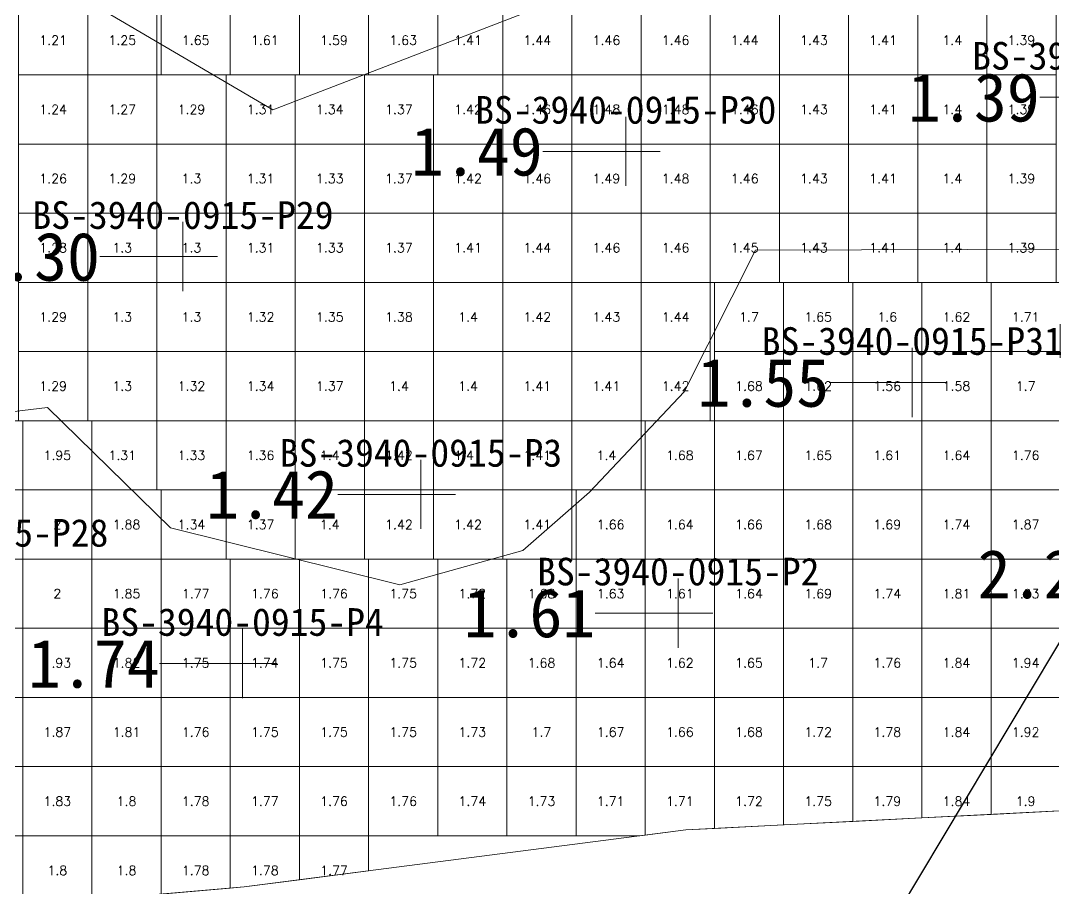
# Model space of a CAD drawing. Header units: inches. Extents: x 469985 to 470094, y 4349619 to 4349666.
# Drawn here: x 470051.65 to 470066.58, y 4349638.76 to 4349651.3 of the extents above; entities that cross this region are included whole.
import ezdxf
from ezdxf import colors
from ezdxf.entities.mleader import LeaderData, LeaderLine
from ezdxf.enums import TextEntityAlignment as Align
from ezdxf.math import Vec2, Vec3

# ---------------------------------------------------------------- set-up
doc = ezdxf.new("R2010")
doc.units = ezdxf.units.IN
doc.header["$MEASUREMENT"] = 0
for name, color, linetype, lineweight in [('点', 7, 'Continuous', 0), ('爆区方格网', 7, 'Continuous', 0), ('线条', 7, 'Continuous', 0), ('钻孔', 7, 'Continuous', 0)]:
    doc.layers.add(name, color=color, linetype=linetype, lineweight=lineweight)
doc.styles.add('3dmine_textStyle_1', font='txt.shx', dxfattribs={"height": 1, "bigfont": 'gbcbig.shx'})
doc.styles.add('3dmine_textStyle_2', font='simsunb.ttf', dxfattribs={"height": 1})
doc.styles.get("Standard").update_dxf_attribs({"font": 'arial.ttf'})

msp = doc.modelspace()

# ---------------------------------------------------------------- hatches: boundary and pattern name
at = {"layer": '钻孔', "linetype": 'Continuous', "lineweight": 0, "true_color": 0x0000ff, "extrusion": (0, 1, 0)}
for points in [[(-470061.398, 3929.9), (-470060.398, 3929.9), (-470060.398, 3940.9), (-470061.398, 3940.9)], [(-470054.996, 3929.783), (-470053.996, 3929.783), (-470053.996, 3940.783), (-470054.996, 3940.783)], [(-470058.437, 3929.918), (-470057.437, 3929.918), (-470057.437, 3940.918), (-470058.437, 3940.918)]]:
    msp.add_hatch(color=5, dxfattribs=at).paths.add_polyline_path(points, flags=0)
at = {"layer": '钻孔', "linetype": 'Continuous', "lineweight": 0, "true_color": 0xff0000, "extrusion": (0, 1, 0)}
for points in [[(-470065.54, 3930.067), (-470064.54, 3930.067), (-470064.54, 3941.067), (-470065.54, 3941.067)], [(-470051.741, 3929.696), (-470050.741, 3929.696), (-470050.741, 3940.696), (-470051.741, 3940.696)], [(-470062.158, 3930.193), (-470061.158, 3930.193), (-470061.158, 3941.193), (-470062.158, 3941.193)], [(-470055.859, 3929.853), (-470054.859, 3929.853), (-470054.859, 3940.853), (-470055.859, 3940.853)]]:
    msp.add_hatch(color=1, dxfattribs=at).paths.add_polyline_path(points, flags=0)

# ---------------------------------------------------------------- linework, layer by layer
at = {"color": 7, "linetype": 'Continuous', "lineweight": 0}
for points, elevation in [([(470047.117, 4349638.106), (470054.879, 4349638.777), (470061.268, 4349639.601), (470068.933, 4349639.99), (470072.867, 4349640.331), (470073.547, 4349643.49), (470075.928, 4349647.622), (470077.249, 4349652.237), (470076.521, 4349660.129), (470076.183, 4349663.27), (470072.137, 4349662.937), (470066.788, 4349662.272), (470067.495, 4349658.791), (470066.204, 4349656.669), (470063.283, 4349656.008), (470060.964, 4349655.726), (470057.087, 4349654.869), (470055.414, 4349656.646), (470054.192, 4349658.942), (470053.816, 4349660.878), (470048.386, 4349659.836)], 3935.364), ([(470049.125, 4349655.871), (470052.312, 4349651.762), (470055.296, 4349650.011), (470059.268, 4349651.538), (470067.525, 4349652.661), (470068.988, 4349652.36), (470070.251, 4349650.304), (470069.526, 4349649.115), (470066.875, 4349647.997), (470062.274, 4349647.979), (470061.243, 4349645.934), (470059.872, 4349644.483), (470058.91, 4349643.639), (470057.131, 4349643.145), (470053.818, 4349643.965), (470052.039, 4349645.708), (470048.627, 4349645.298)], 3935.363), ([(470050.741, 4349653.716), (470052.312, 4349651.762), (470055.296, 4349650.011), (470059.268, 4349651.538), (470062.645, 4349651.953), (470067.525, 4349652.661), (470068.988, 4349652.36), (470070.251, 4349650.304), (470069.526, 4349649.115), (470066.875, 4349647.997), (470062.274, 4349647.979), (470061.243, 4349645.934), (470059.872, 4349644.483), (470058.91, 4349643.639), (470057.131, 4349643.145), (470053.818, 4349643.965), (470052.039, 4349645.708), (470048.627, 4349645.298)], 3935.364)]:
    msp.add_lwpolyline(points, dxfattribs=dict(at, elevation=elevation))
at = {"layer": '点', "color": 138, "linetype": 'Continuous', "lineweight": 0, "true_color": 0x004c4c}
for points, elevation in [([(470060.398, 4349648.909), (470060.398, 4349649.909)], 3940.9), ([(470060.898, 4349649.409), (470059.898, 4349649.409)], 3940.9), ([(470053.996, 4349647.388), (470053.996, 4349648.388)], 3940.783), ([(470054.496, 4349647.888), (470053.496, 4349647.888)], 3940.783), ([(470064.54, 4349645.567), (470064.54, 4349646.567)], 3941.067), ([(470065.04, 4349646.067), (470064.04, 4349646.067)], 3941.067), ([(470057.437, 4349643.951), (470057.437, 4349644.951)], 3940.918), ([(470057.937, 4349644.451), (470056.937, 4349644.451)], 3940.918), ([(470061.158, 4349642.235), (470061.158, 4349643.235)], 3941.193), ([(470061.658, 4349642.735), (470060.658, 4349642.735)], 3941.193), ([(470054.859, 4349641.506), (470054.859, 4349642.506)], 3940.853), ([(470055.359, 4349642.006), (470054.359, 4349642.006)], 3940.853)]:
    msp.add_lwpolyline(points, dxfattribs=dict(at, elevation=elevation))
at = {"layer": '爆区方格网', "color": 5, "linetype": 'Continuous', "lineweight": 0, "true_color": 0x0000ff, "elevation": 3940.213}
for points in [[(470052.619, 4349650.515), (470051.619, 4349650.515), (470051.619, 4349651.515), (470052.619, 4349651.515), (470052.619, 4349650.515)], [(470053.619, 4349650.515), (470052.619, 4349650.515), (470052.619, 4349651.515), (470053.619, 4349651.515), (470053.619, 4349650.515)], [(470058.619, 4349650.515), (470057.68, 4349650.515), (470057.68, 4349651.515), (470058.619, 4349651.515), (470058.619, 4349650.515)], [(470059.619, 4349650.515), (470058.619, 4349650.515), (470058.619, 4349651.515), (470059.619, 4349651.515), (470059.619, 4349650.515)], [(470060.619, 4349650.515), (470059.619, 4349650.515), (470059.619, 4349651.515), (470060.619, 4349651.515), (470060.619, 4349650.515)], [(470061.619, 4349650.515), (470060.619, 4349650.515), (470060.619, 4349651.515), (470061.619, 4349651.515), (470061.619, 4349650.515)], [(470062.619, 4349650.515), (470061.619, 4349650.515), (470061.619, 4349651.515), (470062.619, 4349651.515), (470062.619, 4349650.515)], [(470063.619, 4349650.515), (470062.619, 4349650.515), (470062.619, 4349651.515), (470063.619, 4349651.515), (470063.619, 4349650.515)], [(470064.619, 4349650.515), (470063.619, 4349650.515), (470063.619, 4349651.515), (470064.619, 4349651.515), (470064.619, 4349650.515)], [(470065.619, 4349650.515), (470064.619, 4349650.515), (470064.619, 4349651.515), (470065.619, 4349651.515), (470065.619, 4349650.515)], [(470066.619, 4349650.515), (470065.619, 4349650.515), (470065.619, 4349651.515), (470066.619, 4349651.515), (470066.619, 4349650.515)], [(470052.619, 4349649.515), (470051.619, 4349649.515), (470051.619, 4349650.515), (470052.619, 4349650.515), (470052.619, 4349649.515)], [(470053.619, 4349649.515), (470052.619, 4349649.515), (470052.619, 4349650.515), (470053.619, 4349650.515), (470053.619, 4349649.515)], [(470054.619, 4349649.515), (470053.619, 4349649.515), (470053.619, 4349650.515), (470054.619, 4349650.515), (470054.619, 4349649.515)], [(470055.619, 4349649.515), (470054.619, 4349649.515), (470054.619, 4349650.515), (470055.619, 4349650.515), (470055.619, 4349649.515)], [(470056.619, 4349649.515), (470055.619, 4349649.515), (470055.619, 4349650.515), (470056.619, 4349650.515), (470056.619, 4349649.515)], [(470057.619, 4349649.515), (470056.619, 4349649.515), (470056.619, 4349650.515), (470057.619, 4349650.515), (470057.619, 4349649.515)], [(470058.619, 4349649.515), (470057.619, 4349649.515), (470057.619, 4349650.515), (470058.619, 4349650.515), (470058.619, 4349649.515)], [(470059.619, 4349649.515), (470058.619, 4349649.515), (470058.619, 4349650.515), (470059.619, 4349650.515), (470059.619, 4349649.515)], [(470060.619, 4349649.515), (470059.619, 4349649.515), (470059.619, 4349650.515), (470060.619, 4349650.515), (470060.619, 4349649.515)], [(470061.619, 4349649.515), (470060.619, 4349649.515), (470060.619, 4349650.515), (470061.619, 4349650.515), (470061.619, 4349649.515)], [(470062.619, 4349649.515), (470061.619, 4349649.515), (470061.619, 4349650.515), (470062.619, 4349650.515), (470062.619, 4349649.515)], [(470063.619, 4349649.515), (470062.619, 4349649.515), (470062.619, 4349650.515), (470063.619, 4349650.515), (470063.619, 4349649.515)], [(470064.619, 4349649.515), (470063.619, 4349649.515), (470063.619, 4349650.515), (470064.619, 4349650.515), (470064.619, 4349649.515)], [(470065.619, 4349649.515), (470064.619, 4349649.515), (470064.619, 4349650.515), (470065.619, 4349650.515), (470065.619, 4349649.515)], [(470066.619, 4349649.515), (470065.619, 4349649.515), (470065.619, 4349650.515), (470066.619, 4349650.515), (470066.619, 4349649.515)], [(470052.619, 4349648.515), (470051.619, 4349648.515), (470051.619, 4349649.515), (470052.619, 4349649.515), (470052.619, 4349648.515)], [(470053.619, 4349648.515), (470052.619, 4349648.515), (470052.619, 4349649.515), (470053.619, 4349649.515), (470053.619, 4349648.515)], [(470054.619, 4349648.515), (470053.619, 4349648.515), (470053.619, 4349649.515), (470054.619, 4349649.515), (470054.619, 4349648.515)], [(470055.619, 4349648.515), (470054.619, 4349648.515), (470054.619, 4349649.515), (470055.619, 4349649.515), (470055.619, 4349648.515)], [(470056.619, 4349648.515), (470055.619, 4349648.515), (470055.619, 4349649.515), (470056.619, 4349649.515), (470056.619, 4349648.515)], [(470057.619, 4349648.515), (470056.619, 4349648.515), (470056.619, 4349649.515), (470057.619, 4349649.515), (470057.619, 4349648.515)], [(470058.619, 4349648.515), (470057.619, 4349648.515), (470057.619, 4349649.515), (470058.619, 4349649.515), (470058.619, 4349648.515)], [(470059.619, 4349648.515), (470058.619, 4349648.515), (470058.619, 4349649.515), (470059.619, 4349649.515), (470059.619, 4349648.515)], [(470060.619, 4349648.515), (470059.619, 4349648.515), (470059.619, 4349649.515), (470060.619, 4349649.515), (470060.619, 4349648.515)], [(470061.619, 4349648.515), (470060.619, 4349648.515), (470060.619, 4349649.515), (470061.619, 4349649.515), (470061.619, 4349648.515)], [(470062.619, 4349648.515), (470061.619, 4349648.515), (470061.619, 4349649.515), (470062.619, 4349649.515), (470062.619, 4349648.515)], [(470063.619, 4349648.515), (470062.619, 4349648.515), (470062.619, 4349649.515), (470063.619, 4349649.515), (470063.619, 4349648.515)], [(470064.619, 4349648.515), (470063.619, 4349648.515), (470063.619, 4349649.515), (470064.619, 4349649.515), (470064.619, 4349648.515)], [(470065.619, 4349648.515), (470064.619, 4349648.515), (470064.619, 4349649.515), (470065.619, 4349649.515), (470065.619, 4349648.515)], [(470066.619, 4349648.515), (470065.619, 4349648.515), (470065.619, 4349649.515), (470066.619, 4349649.515), (470066.619, 4349648.515)], [(470052.619, 4349647.515), (470051.619, 4349647.515), (470051.619, 4349648.515), (470052.619, 4349648.515), (470052.619, 4349647.515)], [(470053.619, 4349647.515), (470052.619, 4349647.515), (470052.619, 4349648.515), (470053.619, 4349648.515), (470053.619, 4349647.515)], [(470054.619, 4349647.515), (470053.619, 4349647.515), (470053.619, 4349648.515), (470054.619, 4349648.515), (470054.619, 4349647.515)], [(470055.619, 4349647.515), (470054.619, 4349647.515), (470054.619, 4349648.515), (470055.619, 4349648.515), (470055.619, 4349647.515)], [(470056.619, 4349647.515), (470055.619, 4349647.515), (470055.619, 4349648.515), (470056.619, 4349648.515), (470056.619, 4349647.515)], [(470057.619, 4349647.515), (470056.619, 4349647.515), (470056.619, 4349648.515), (470057.619, 4349648.515), (470057.619, 4349647.515)], [(470058.619, 4349647.515), (470057.619, 4349647.515), (470057.619, 4349648.515), (470058.619, 4349648.515), (470058.619, 4349647.515)], [(470059.619, 4349647.515), (470058.619, 4349647.515), (470058.619, 4349648.515), (470059.619, 4349648.515), (470059.619, 4349647.515)], [(470060.619, 4349647.515), (470059.619, 4349647.515), (470059.619, 4349648.515), (470060.619, 4349648.515), (470060.619, 4349647.515)], [(470061.619, 4349647.515), (470060.619, 4349647.515), (470060.619, 4349648.515), (470061.619, 4349648.515), (470061.619, 4349647.515)], [(470062.619, 4349647.515), (470061.619, 4349647.515), (470061.619, 4349648.515), (470062.619, 4349648.515), (470062.619, 4349647.515)], [(470063.619, 4349647.515), (470062.619, 4349647.515), (470062.619, 4349648.515), (470063.619, 4349648.515), (470063.619, 4349647.515)], [(470064.619, 4349647.515), (470063.619, 4349647.515), (470063.619, 4349648.515), (470064.619, 4349648.515), (470064.619, 4349647.515)], [(470065.619, 4349647.515), (470064.619, 4349647.515), (470064.619, 4349648.515), (470065.619, 4349648.515), (470065.619, 4349647.515)], [(470066.619, 4349647.515), (470065.619, 4349647.515), (470065.619, 4349648.515), (470066.619, 4349648.515), (470066.619, 4349647.515)], [(470052.619, 4349646.515), (470051.619, 4349646.515), (470051.619, 4349647.515), (470052.619, 4349647.515), (470052.619, 4349646.515)], [(470053.619, 4349646.515), (470052.619, 4349646.515), (470052.619, 4349647.515), (470053.619, 4349647.515), (470053.619, 4349646.515)], [(470054.619, 4349646.515), (470053.619, 4349646.515), (470053.619, 4349647.515), (470054.619, 4349647.515), (470054.619, 4349646.515)], [(470055.619, 4349646.515), (470054.619, 4349646.515), (470054.619, 4349647.515), (470055.619, 4349647.515), (470055.619, 4349646.515)], [(470056.619, 4349646.515), (470055.619, 4349646.515), (470055.619, 4349647.515), (470056.619, 4349647.515), (470056.619, 4349646.515)], [(470057.619, 4349646.515), (470056.619, 4349646.515), (470056.619, 4349647.515), (470057.619, 4349647.515), (470057.619, 4349646.515)], [(470058.619, 4349646.515), (470057.619, 4349646.515), (470057.619, 4349647.515), (470058.619, 4349647.515), (470058.619, 4349646.515)], [(470059.619, 4349646.515), (470058.619, 4349646.515), (470058.619, 4349647.515), (470059.619, 4349647.515), (470059.619, 4349646.515)], [(470060.619, 4349646.515), (470059.619, 4349646.515), (470059.619, 4349647.515), (470060.619, 4349647.515), (470060.619, 4349646.515)], [(470061.619, 4349646.515), (470060.619, 4349646.515), (470060.619, 4349647.515), (470061.619, 4349647.515), (470061.619, 4349646.515)], [(470052.619, 4349645.515), (470051.619, 4349645.515), (470051.619, 4349646.515), (470052.619, 4349646.515), (470052.619, 4349645.515)], [(470053.619, 4349645.515), (470052.619, 4349645.515), (470052.619, 4349646.515), (470053.619, 4349646.515), (470053.619, 4349645.515)], [(470054.619, 4349645.515), (470053.619, 4349645.515), (470053.619, 4349646.515), (470054.619, 4349646.515), (470054.619, 4349645.515)], [(470055.619, 4349645.515), (470054.619, 4349645.515), (470054.619, 4349646.515), (470055.619, 4349646.515), (470055.619, 4349645.515)], [(470056.619, 4349645.515), (470055.619, 4349645.515), (470055.619, 4349646.515), (470056.619, 4349646.515), (470056.619, 4349645.515)], [(470057.619, 4349645.515), (470056.619, 4349645.515), (470056.619, 4349646.515), (470057.619, 4349646.515), (470057.619, 4349645.515)], [(470058.619, 4349645.515), (470057.619, 4349645.515), (470057.619, 4349646.515), (470058.619, 4349646.515), (470058.619, 4349645.515)], [(470059.619, 4349645.515), (470058.619, 4349645.515), (470058.619, 4349646.515), (470059.619, 4349646.515), (470059.619, 4349645.515)], [(470060.619, 4349645.515), (470059.619, 4349645.515), (470059.619, 4349646.515), (470060.619, 4349646.515), (470060.619, 4349645.515)], [(470061.619, 4349645.515), (470060.619, 4349645.515), (470060.619, 4349646.515), (470061.619, 4349646.515), (470061.619, 4349645.515)], [(470053.619, 4349644.515), (470052.68, 4349644.515), (470052.68, 4349645.515), (470053.619, 4349645.515), (470053.619, 4349644.515)], [(470054.619, 4349644.515), (470053.619, 4349644.515), (470053.619, 4349645.515), (470054.619, 4349645.515), (470054.619, 4349644.515)], [(470055.619, 4349644.515), (470054.619, 4349644.515), (470054.619, 4349645.515), (470055.619, 4349645.515), (470055.619, 4349644.515)], [(470056.619, 4349644.515), (470055.619, 4349644.515), (470055.619, 4349645.515), (470056.619, 4349645.515), (470056.619, 4349644.515)], [(470057.619, 4349644.515), (470056.619, 4349644.515), (470056.619, 4349645.515), (470057.619, 4349645.515), (470057.619, 4349644.515)], [(470058.619, 4349644.515), (470057.619, 4349644.515), (470057.619, 4349645.515), (470058.619, 4349645.515), (470058.619, 4349644.515)], [(470059.619, 4349644.515), (470058.619, 4349644.515), (470058.619, 4349645.515), (470059.619, 4349645.515), (470059.619, 4349644.515)], [(470060.619, 4349644.515), (470059.619, 4349644.515), (470059.619, 4349645.515), (470060.619, 4349645.515), (470060.619, 4349644.515)], [(470054.619, 4349643.515), (470053.68, 4349643.515), (470053.68, 4349644.515), (470054.619, 4349644.515), (470054.619, 4349643.515)], [(470055.619, 4349643.515), (470054.619, 4349643.515), (470054.619, 4349644.515), (470055.619, 4349644.515), (470055.619, 4349643.515)], [(470056.619, 4349643.515), (470055.619, 4349643.515), (470055.619, 4349644.515), (470056.619, 4349644.515), (470056.619, 4349643.515)], [(470057.619, 4349643.515), (470056.619, 4349643.515), (470056.619, 4349644.515), (470057.619, 4349644.515), (470057.619, 4349643.515)], [(470058.619, 4349643.515), (470057.619, 4349643.515), (470057.619, 4349644.515), (470058.619, 4349644.515), (470058.619, 4349643.515)], [(470059.619, 4349643.515), (470058.619, 4349643.515), (470058.619, 4349644.515), (470059.619, 4349644.515), (470059.619, 4349643.515)]]:
    msp.add_lwpolyline(points, dxfattribs=at)
at = {"layer": '爆区方格网', "color": 1, "linetype": 'Continuous', "lineweight": 0, "true_color": 0xff0000, "elevation": 3940.68}
for points in [[(470054.68, 4349650.515), (470053.68, 4349650.515), (470053.68, 4349651.515), (470054.68, 4349651.515), (470054.68, 4349650.515)], [(470055.68, 4349650.515), (470054.68, 4349650.515), (470054.68, 4349651.515), (470055.68, 4349651.515), (470055.68, 4349650.515)], [(470056.68, 4349650.515), (470055.68, 4349650.515), (470055.68, 4349651.515), (470056.68, 4349651.515), (470056.68, 4349650.515)], [(470057.68, 4349650.515), (470056.68, 4349650.515), (470056.68, 4349651.515), (470057.68, 4349651.515), (470057.68, 4349650.515)], [(470062.68, 4349646.515), (470061.68, 4349646.515), (470061.68, 4349647.515), (470062.68, 4349647.515), (470062.68, 4349646.515)], [(470063.68, 4349646.515), (470062.68, 4349646.515), (470062.68, 4349647.515), (470063.68, 4349647.515), (470063.68, 4349646.515)], [(470064.68, 4349646.515), (470063.68, 4349646.515), (470063.68, 4349647.515), (470064.68, 4349647.515), (470064.68, 4349646.515)], [(470065.68, 4349646.515), (470064.68, 4349646.515), (470064.68, 4349647.515), (470065.68, 4349647.515), (470065.68, 4349646.515)], [(470066.68, 4349646.515), (470065.68, 4349646.515), (470065.68, 4349647.515), (470066.68, 4349647.515), (470066.68, 4349646.515)], [(470062.68, 4349645.515), (470061.68, 4349645.515), (470061.68, 4349646.515), (470062.68, 4349646.515), (470062.68, 4349645.515)], [(470063.68, 4349645.515), (470062.68, 4349645.515), (470062.68, 4349646.515), (470063.68, 4349646.515), (470063.68, 4349645.515)], [(470064.68, 4349645.515), (470063.68, 4349645.515), (470063.68, 4349646.515), (470064.68, 4349646.515), (470064.68, 4349645.515)], [(470065.68, 4349645.515), (470064.68, 4349645.515), (470064.68, 4349646.515), (470065.68, 4349646.515), (470065.68, 4349645.515)], [(470066.68, 4349645.515), (470065.68, 4349645.515), (470065.68, 4349646.515), (470066.68, 4349646.515), (470066.68, 4349645.515)], [(470051.68, 4349644.515), (470050.68, 4349644.515), (470050.68, 4349645.515), (470051.68, 4349645.515), (470051.68, 4349644.515)], [(470052.68, 4349644.515), (470051.68, 4349644.515), (470051.68, 4349645.515), (470052.68, 4349645.515), (470052.68, 4349644.515)], [(470061.68, 4349644.515), (470060.68, 4349644.515), (470060.68, 4349645.515), (470061.68, 4349645.515), (470061.68, 4349644.515)], [(470062.68, 4349644.515), (470061.68, 4349644.515), (470061.68, 4349645.515), (470062.68, 4349645.515), (470062.68, 4349644.515)], [(470063.68, 4349644.515), (470062.68, 4349644.515), (470062.68, 4349645.515), (470063.68, 4349645.515), (470063.68, 4349644.515)], [(470064.68, 4349644.515), (470063.68, 4349644.515), (470063.68, 4349645.515), (470064.68, 4349645.515), (470064.68, 4349644.515)], [(470065.68, 4349644.515), (470064.68, 4349644.515), (470064.68, 4349645.515), (470065.68, 4349645.515), (470065.68, 4349644.515)], [(470066.68, 4349644.515), (470065.68, 4349644.515), (470065.68, 4349645.515), (470066.68, 4349645.515), (470066.68, 4349644.515)], [(470051.68, 4349643.515), (470050.68, 4349643.515), (470050.68, 4349644.515), (470051.68, 4349644.515), (470051.68, 4349643.515)], [(470052.68, 4349643.515), (470051.68, 4349643.515), (470051.68, 4349644.515), (470052.68, 4349644.515), (470052.68, 4349643.515)], [(470053.68, 4349643.515), (470052.68, 4349643.515), (470052.68, 4349644.515), (470053.68, 4349644.515), (470053.68, 4349643.515)], [(470060.68, 4349643.515), (470059.68, 4349643.515), (470059.68, 4349644.515), (470060.68, 4349644.515), (470060.68, 4349643.515)], [(470061.68, 4349643.515), (470060.68, 4349643.515), (470060.68, 4349644.515), (470061.68, 4349644.515), (470061.68, 4349643.515)], [(470062.68, 4349643.515), (470061.68, 4349643.515), (470061.68, 4349644.515), (470062.68, 4349644.515), (470062.68, 4349643.515)], [(470063.68, 4349643.515), (470062.68, 4349643.515), (470062.68, 4349644.515), (470063.68, 4349644.515), (470063.68, 4349643.515)], [(470064.68, 4349643.515), (470063.68, 4349643.515), (470063.68, 4349644.515), (470064.68, 4349644.515), (470064.68, 4349643.515)], [(470065.68, 4349643.515), (470064.68, 4349643.515), (470064.68, 4349644.515), (470065.68, 4349644.515), (470065.68, 4349643.515)], [(470066.68, 4349643.515), (470065.68, 4349643.515), (470065.68, 4349644.515), (470066.68, 4349644.515), (470066.68, 4349643.515)], [(470051.68, 4349642.515), (470050.68, 4349642.515), (470050.68, 4349643.515), (470051.68, 4349643.515), (470051.68, 4349642.515)], [(470052.68, 4349642.515), (470051.68, 4349642.515), (470051.68, 4349643.515), (470052.68, 4349643.515), (470052.68, 4349642.515)], [(470053.68, 4349642.515), (470052.68, 4349642.515), (470052.68, 4349643.515), (470053.68, 4349643.515), (470053.68, 4349642.515)], [(470054.68, 4349642.515), (470053.68, 4349642.515), (470053.68, 4349643.515), (470054.68, 4349643.515), (470054.68, 4349642.515)], [(470055.68, 4349642.515), (470054.68, 4349642.515), (470054.68, 4349643.515), (470055.68, 4349643.515), (470055.68, 4349642.515)], [(470056.68, 4349642.515), (470055.68, 4349642.515), (470055.68, 4349643.515), (470056.68, 4349643.515), (470056.68, 4349642.515)], [(470057.68, 4349642.515), (470056.68, 4349642.515), (470056.68, 4349643.515), (470057.68, 4349643.515), (470057.68, 4349642.515)], [(470058.68, 4349642.515), (470057.68, 4349642.515), (470057.68, 4349643.515), (470058.68, 4349643.515), (470058.68, 4349642.515)], [(470059.68, 4349642.515), (470058.68, 4349642.515), (470058.68, 4349643.515), (470059.68, 4349643.515), (470059.68, 4349642.515)], [(470060.68, 4349642.515), (470059.68, 4349642.515), (470059.68, 4349643.515), (470060.68, 4349643.515), (470060.68, 4349642.515)], [(470061.68, 4349642.515), (470060.68, 4349642.515), (470060.68, 4349643.515), (470061.68, 4349643.515), (470061.68, 4349642.515)], [(470062.68, 4349642.515), (470061.68, 4349642.515), (470061.68, 4349643.515), (470062.68, 4349643.515), (470062.68, 4349642.515)], [(470063.68, 4349642.515), (470062.68, 4349642.515), (470062.68, 4349643.515), (470063.68, 4349643.515), (470063.68, 4349642.515)], [(470064.68, 4349642.515), (470063.68, 4349642.515), (470063.68, 4349643.515), (470064.68, 4349643.515), (470064.68, 4349642.515)], [(470065.68, 4349642.515), (470064.68, 4349642.515), (470064.68, 4349643.515), (470065.68, 4349643.515), (470065.68, 4349642.515)], [(470066.68, 4349642.515), (470065.68, 4349642.515), (470065.68, 4349643.515), (470066.68, 4349643.515), (470066.68, 4349642.515)], [(470051.68, 4349641.515), (470050.68, 4349641.515), (470050.68, 4349642.515), (470051.68, 4349642.515), (470051.68, 4349641.515)], [(470052.68, 4349641.515), (470051.68, 4349641.515), (470051.68, 4349642.515), (470052.68, 4349642.515), (470052.68, 4349641.515)], [(470053.68, 4349641.515), (470052.68, 4349641.515), (470052.68, 4349642.515), (470053.68, 4349642.515), (470053.68, 4349641.515)], [(470054.68, 4349641.515), (470053.68, 4349641.515), (470053.68, 4349642.515), (470054.68, 4349642.515), (470054.68, 4349641.515)], [(470055.68, 4349641.515), (470054.68, 4349641.515), (470054.68, 4349642.515), (470055.68, 4349642.515), (470055.68, 4349641.515)], [(470056.68, 4349641.515), (470055.68, 4349641.515), (470055.68, 4349642.515), (470056.68, 4349642.515), (470056.68, 4349641.515)], [(470057.68, 4349641.515), (470056.68, 4349641.515), (470056.68, 4349642.515), (470057.68, 4349642.515), (470057.68, 4349641.515)], [(470058.68, 4349641.515), (470057.68, 4349641.515), (470057.68, 4349642.515), (470058.68, 4349642.515), (470058.68, 4349641.515)], [(470059.68, 4349641.515), (470058.68, 4349641.515), (470058.68, 4349642.515), (470059.68, 4349642.515), (470059.68, 4349641.515)], [(470060.68, 4349641.515), (470059.68, 4349641.515), (470059.68, 4349642.515), (470060.68, 4349642.515), (470060.68, 4349641.515)], [(470061.68, 4349641.515), (470060.68, 4349641.515), (470060.68, 4349642.515), (470061.68, 4349642.515), (470061.68, 4349641.515)], [(470062.68, 4349641.515), (470061.68, 4349641.515), (470061.68, 4349642.515), (470062.68, 4349642.515), (470062.68, 4349641.515)], [(470063.68, 4349641.515), (470062.68, 4349641.515), (470062.68, 4349642.515), (470063.68, 4349642.515), (470063.68, 4349641.515)], [(470064.68, 4349641.515), (470063.68, 4349641.515), (470063.68, 4349642.515), (470064.68, 4349642.515), (470064.68, 4349641.515)], [(470065.68, 4349641.515), (470064.68, 4349641.515), (470064.68, 4349642.515), (470065.68, 4349642.515), (470065.68, 4349641.515)], [(470066.68, 4349641.515), (470065.68, 4349641.515), (470065.68, 4349642.515), (470066.68, 4349642.515), (470066.68, 4349641.515)], [(470051.68, 4349640.515), (470050.68, 4349640.515), (470050.68, 4349641.515), (470051.68, 4349641.515), (470051.68, 4349640.515)], [(470052.68, 4349640.515), (470051.68, 4349640.515), (470051.68, 4349641.515), (470052.68, 4349641.515), (470052.68, 4349640.515)], [(470053.68, 4349640.515), (470052.68, 4349640.515), (470052.68, 4349641.515), (470053.68, 4349641.515), (470053.68, 4349640.515)], [(470054.68, 4349640.515), (470053.68, 4349640.515), (470053.68, 4349641.515), (470054.68, 4349641.515), (470054.68, 4349640.515)], [(470055.68, 4349640.515), (470054.68, 4349640.515), (470054.68, 4349641.515), (470055.68, 4349641.515), (470055.68, 4349640.515)], [(470056.68, 4349640.515), (470055.68, 4349640.515), (470055.68, 4349641.515), (470056.68, 4349641.515), (470056.68, 4349640.515)], [(470057.68, 4349640.515), (470056.68, 4349640.515), (470056.68, 4349641.515), (470057.68, 4349641.515), (470057.68, 4349640.515)], [(470058.68, 4349640.515), (470057.68, 4349640.515), (470057.68, 4349641.515), (470058.68, 4349641.515), (470058.68, 4349640.515)], [(470059.68, 4349640.515), (470058.68, 4349640.515), (470058.68, 4349641.515), (470059.68, 4349641.515), (470059.68, 4349640.515)], [(470060.68, 4349640.515), (470059.68, 4349640.515), (470059.68, 4349641.515), (470060.68, 4349641.515), (470060.68, 4349640.515)], [(470061.68, 4349640.515), (470060.68, 4349640.515), (470060.68, 4349641.515), (470061.68, 4349641.515), (470061.68, 4349640.515)], [(470062.68, 4349640.515), (470061.68, 4349640.515), (470061.68, 4349641.515), (470062.68, 4349641.515), (470062.68, 4349640.515)], [(470063.68, 4349640.515), (470062.68, 4349640.515), (470062.68, 4349641.515), (470063.68, 4349641.515), (470063.68, 4349640.515)], [(470064.68, 4349640.515), (470063.68, 4349640.515), (470063.68, 4349641.515), (470064.68, 4349641.515), (470064.68, 4349640.515)], [(470065.68, 4349640.515), (470064.68, 4349640.515), (470064.68, 4349641.515), (470065.68, 4349641.515), (470065.68, 4349640.515)], [(470066.68, 4349640.515), (470065.68, 4349640.515), (470065.68, 4349641.515), (470066.68, 4349641.515), (470066.68, 4349640.515)], [(470051.68, 4349639.515), (470050.68, 4349639.515), (470050.68, 4349640.515), (470051.68, 4349640.515), (470051.68, 4349639.515)], [(470052.68, 4349639.515), (470051.68, 4349639.515), (470051.68, 4349640.515), (470052.68, 4349640.515), (470052.68, 4349639.515)], [(470053.68, 4349639.515), (470052.68, 4349639.515), (470052.68, 4349640.515), (470053.68, 4349640.515), (470053.68, 4349639.515)], [(470054.68, 4349639.515), (470053.68, 4349639.515), (470053.68, 4349640.515), (470054.68, 4349640.515), (470054.68, 4349639.515)], [(470055.68, 4349639.515), (470054.68, 4349639.515), (470054.68, 4349640.515), (470055.68, 4349640.515), (470055.68, 4349639.515)], [(470056.68, 4349639.515), (470055.68, 4349639.515), (470055.68, 4349640.515), (470056.68, 4349640.515), (470056.68, 4349639.515)], [(470057.68, 4349639.515), (470056.68, 4349639.515), (470056.68, 4349640.515), (470057.68, 4349640.515), (470057.68, 4349639.515)], [(470058.68, 4349639.515), (470057.68, 4349639.515), (470057.68, 4349640.515), (470058.68, 4349640.515), (470058.68, 4349639.515)], [(470059.68, 4349639.515), (470058.68, 4349639.515), (470058.68, 4349640.515), (470059.68, 4349640.515), (470059.68, 4349639.515)], [(470060.68, 4349639.525), (470060.601, 4349639.515), (470059.68, 4349639.515), (470059.68, 4349640.515), (470060.68, 4349640.515), (470060.68, 4349639.525)], [(470061.68, 4349639.622), (470061.268, 4349639.601), (470060.68, 4349639.525), (470060.68, 4349640.515), (470061.68, 4349640.515), (470061.68, 4349639.622)], [(470062.68, 4349639.672), (470061.68, 4349639.622), (470061.68, 4349640.515), (470062.68, 4349640.515), (470062.68, 4349639.672)], [(470063.68, 4349639.723), (470062.68, 4349639.672), (470062.68, 4349640.515), (470063.68, 4349640.515), (470063.68, 4349639.723)], [(470064.68, 4349639.774), (470063.68, 4349639.723), (470063.68, 4349640.515), (470064.68, 4349640.515), (470064.68, 4349639.774)], [(470065.68, 4349639.825), (470064.68, 4349639.774), (470064.68, 4349640.515), (470065.68, 4349640.515), (470065.68, 4349639.825)], [(470066.68, 4349639.876), (470065.68, 4349639.825), (470065.68, 4349640.515), (470066.68, 4349640.515), (470066.68, 4349639.876)], [(470051.68, 4349638.515), (470050.68, 4349638.515), (470050.68, 4349639.515), (470051.68, 4349639.515), (470051.68, 4349638.515)], [(470052.68, 4349638.587), (470051.84, 4349638.515), (470051.68, 4349638.515), (470051.68, 4349639.515), (470052.68, 4349639.515), (470052.68, 4349638.587)], [(470053.68, 4349638.674), (470052.68, 4349638.587), (470052.68, 4349639.515), (470053.68, 4349639.515), (470053.68, 4349638.674)], [(470054.68, 4349638.76), (470053.68, 4349638.674), (470053.68, 4349639.515), (470054.68, 4349639.515), (470054.68, 4349638.76)], [(470055.68, 4349638.881), (470054.879, 4349638.777), (470054.68, 4349638.76), (470054.68, 4349639.515), (470055.68, 4349639.515), (470055.68, 4349638.881)], [(470056.68, 4349639.009), (470055.68, 4349638.881), (470055.68, 4349639.515), (470056.68, 4349639.515), (470056.68, 4349639.009)]]:
    msp.add_lwpolyline(points, dxfattribs=at)
at = {"layer": '线条', "color": 138, "linetype": 'Continuous', "lineweight": 0, "true_color": 0x004c4c}
for points, elevation in [([(470060.398, 4349649.409), (470060.398, 4349649.409), (470060.398, 4349649.409)], 3940.9), ([(470053.996, 4349647.888), (470053.996, 4349647.888), (470053.996, 4349647.888)], 3940.783), ([(470064.54, 4349646.067), (470064.54, 4349646.067), (470064.54, 4349646.067)], 3941.067), ([(470057.437, 4349644.451), (470057.437, 4349644.451), (470057.437, 4349644.451)], 3940.918), ([(470061.158, 4349642.735), (470061.158, 4349642.735), (470061.158, 4349642.735)], 3941.193), ([(470054.859, 4349642.006), (470054.859, 4349642.006), (470054.859, 4349642.006)], 3940.853)]:
    msp.add_lwpolyline(points, dxfattribs=dict(at, elevation=elevation))
at = {"layer": '钻孔', "color": 5, "linetype": 'Continuous', "lineweight": 0, "true_color": 0x0000ff}
for points, elevation in [([(470067.584, 4349650.19), (470066.384, 4349650.19)], 3940.82), ([(470067.584, 4349650.19), (470066.384, 4349650.19)], 3929.82), ([(470060.398, 4349649.409), (470059.198, 4349649.409)], 3940.9), ([(470060.398, 4349649.409), (470059.198, 4349649.409)], 3929.9), ([(470053.996, 4349647.888), (470052.796, 4349647.888)], 3940.783), ([(470053.996, 4349647.888), (470052.796, 4349647.888)], 3929.783), ([(470057.437, 4349644.451), (470056.237, 4349644.451)], 3940.918), ([(470057.437, 4349644.451), (470056.237, 4349644.451)], 3929.918)]:
    msp.add_lwpolyline(points, dxfattribs=dict(at, elevation=elevation))
at = {"layer": '钻孔', "color": 1, "linetype": 'Continuous', "lineweight": 0, "true_color": 0xff0000}
for points, elevation in [([(470064.54, 4349646.067), (470063.34, 4349646.067)], 3941.067), ([(470064.54, 4349646.067), (470063.34, 4349646.067)], 3930.067), ([(470061.158, 4349642.735), (470059.958, 4349642.735)], 3941.193), ([(470061.158, 4349642.735), (470059.958, 4349642.735)], 3930.193), ([(470054.859, 4349642.006), (470053.659, 4349642.006)], 3940.853), ([(470054.859, 4349642.006), (470053.659, 4349642.006)], 3929.853)]:
    msp.add_lwpolyline(points, dxfattribs=dict(at, elevation=elevation))

# ---------------------------------------------------------------- texts
at = {"color": 5, "linetype": 'Continuous', "lineweight": 0, "true_color": 0x0000ff, "style": '3dmine_textStyle_1'}
for s, p in [('1.21', (470052.119, 4349651.015, 3940.213)), ('1.25', (470053.119, 4349651.015, 3940.213)), ('1.41', (470058.119, 4349651.015, 3940.213)), ('1.44', (470059.119, 4349651.015, 3940.213)), ('1.46', (470060.119, 4349651.015, 3940.213)), ('1.46', (470061.119, 4349651.015, 3940.213)), ('1.44', (470062.119, 4349651.015, 3940.213)), ('1.43', (470063.119, 4349651.015, 3940.213)), ('1.41', (470064.119, 4349651.015, 3940.213)), ('1.4', (470065.119, 4349651.015, 3940.213)), ('1.39', (470066.119, 4349651.015, 3940.213)), ('1.24', (470052.119, 4349650.015, 3940.213)), ('1.27', (470053.119, 4349650.015, 3940.213)), ('1.29', (470054.119, 4349650.015, 3940.213)), ('1.31', (470055.119, 4349650.015, 3940.213)), ('1.34', (470056.119, 4349650.015, 3940.213)), ('1.37', (470057.119, 4349650.015, 3940.213)), ('1.42', (470058.119, 4349650.015, 3940.213)), ('1.46', (470059.119, 4349650.015, 3940.213)), ('1.48', (470060.119, 4349650.015, 3940.213)), ('1.48', (470061.119, 4349650.015, 3940.213)), ('1.46', (470062.119, 4349650.015, 3940.213)), ('1.43', (470063.119, 4349650.015, 3940.213)), ('1.41', (470064.119, 4349650.015, 3940.213)), ('1.4', (470065.119, 4349650.015, 3940.213)), ('1.39', (470066.119, 4349650.015, 3940.213)), ('1.26', (470052.119, 4349649.015, 3940.213)), ('1.29', (470053.119, 4349649.015, 3940.213)), ('1.3', (470054.119, 4349649.015, 3940.213)), ('1.31', (470055.119, 4349649.015, 3940.213)), ('1.33', (470056.119, 4349649.015, 3940.213)), ('1.37', (470057.119, 4349649.015, 3940.213)), ('1.42', (470058.119, 4349649.015, 3940.213)), ('1.46', (470059.119, 4349649.015, 3940.213)), ('1.49', (470060.119, 4349649.015, 3940.213)), ('1.48', (470061.119, 4349649.015, 3940.213)), ('1.46', (470062.119, 4349649.015, 3940.213)), ('1.43', (470063.119, 4349649.015, 3940.213)), ('1.41', (470064.119, 4349649.015, 3940.213)), ('1.4', (470065.119, 4349649.015, 3940.213)), ('1.39', (470066.119, 4349649.015, 3940.213)), ('1.28', (470052.119, 4349648.015, 3940.213)), ('1.3', (470053.119, 4349648.015, 3940.213)), ('1.3', (470054.119, 4349648.015, 3940.213)), ('1.31', (470055.119, 4349648.015, 3940.213)), ('1.33', (470056.119, 4349648.015, 3940.213)), ('1.37', (470057.119, 4349648.015, 3940.213)), ('1.41', (470058.119, 4349648.015, 3940.213)), ('1.44', (470059.119, 4349648.015, 3940.213)), ('1.46', (470060.119, 4349648.015, 3940.213)), ('1.46', (470061.119, 4349648.015, 3940.213)), ('1.45', (470062.119, 4349648.015, 3940.213)), ('1.43', (470063.119, 4349648.015, 3940.213)), ('1.41', (470064.119, 4349648.015, 3940.213)), ('1.4', (470065.119, 4349648.015, 3940.213)), ('1.39', (470066.119, 4349648.015, 3940.213)), ('1.29', (470052.119, 4349647.015, 3940.213)), ('1.3', (470053.119, 4349647.015, 3940.213)), ('1.3', (470054.119, 4349647.015, 3940.213)), ('1.32', (470055.119, 4349647.015, 3940.213)), ('1.35', (470056.119, 4349647.015, 3940.213)), ('1.38', (470057.119, 4349647.015, 3940.213)), ('1.4', (470058.119, 4349647.015, 3940.213)), ('1.42', (470059.119, 4349647.015, 3940.213)), ('1.43', (470060.119, 4349647.015, 3940.213)), ('1.44', (470061.119, 4349647.015, 3940.213)), ('1.29', (470052.119, 4349646.015, 3940.213)), ('1.3', (470053.119, 4349646.015, 3940.213)), ('1.32', (470054.119, 4349646.015, 3940.213)), ('1.34', (470055.119, 4349646.015, 3940.213)), ('1.37', (470056.119, 4349646.015, 3940.213)), ('1.4', (470057.119, 4349646.015, 3940.213)), ('1.4', (470058.119, 4349646.015, 3940.213)), ('1.41', (470059.119, 4349646.015, 3940.213)), ('1.41', (470060.119, 4349646.015, 3940.213)), ('1.42', (470061.119, 4349646.015, 3940.213)), ('1.31', (470053.119, 4349645.015, 3940.213)), ('1.33', (470054.119, 4349645.015, 3940.213)), ('1.36', (470055.119, 4349645.015, 3940.213)), ('1.4', (470056.119, 4349645.015, 3940.213)), ('1.42', (470057.119, 4349645.015, 3940.213)), ('1.41', (470058.119, 4349645.015, 3940.213)), ('1.41', (470059.119, 4349645.015, 3940.213)), ('1.4', (470060.119, 4349645.015, 3940.213)), ('1.34', (470054.119, 4349644.015, 3940.213)), ('1.37', (470055.119, 4349644.015, 3940.213)), ('1.4', (470056.119, 4349644.015, 3940.213)), ('1.42', (470057.119, 4349644.015, 3940.213)), ('1.42', (470058.119, 4349644.015, 3940.213)), ('1.41', (470059.119, 4349644.015, 3940.213))]:
    msp.add_text(s, height=0.1333, dxfattribs=at).set_placement(p, align=Align.MIDDLE_CENTER)
at = {"color": 1, "linetype": 'Continuous', "lineweight": 0, "true_color": 0xff0000, "style": '3dmine_textStyle_1'}
for s, height, p in [('1.65', 0.1333, (470054.18, 4349651.015, 3940.68)), ('1.61', 0.1333, (470055.18, 4349651.015, 3940.68)), ('1.59', 0.1333, (470056.18, 4349651.015, 3940.68)), ('1.63', 0.1333, (470057.18, 4349651.015, 3940.68)), ('1.7', 0.1333, (470062.18, 4349647.015, 3940.68)), ('1.65', 0.1333, (470063.18, 4349647.015, 3940.68)), ('1.6', 0.1333, (470064.18, 4349647.015, 3940.68)), ('1.62', 0.1333, (470065.18, 4349647.015, 3940.68)), ('1.71', 0.1333, (470066.18, 4349647.015, 3940.68)), ('1.68', 0.1333, (470062.18, 4349646.015, 3940.68)), ('1.62', 0.1333, (470063.18, 4349646.015, 3940.68)), ('1.56', 0.1333, (470064.18, 4349646.015, 3940.68)), ('1.58', 0.1333, (470065.18, 4349646.015, 3940.68)), ('1.7', 0.1333, (470066.18, 4349646.015, 3940.68)), ('1.95', 0.1333, (470052.18, 4349645.015, 3940.68)), ('1.68', 0.1333, (470061.18, 4349645.015, 3940.68)), ('1.67', 0.1333, (470062.18, 4349645.015, 3940.68)), ('1.65', 0.1333, (470063.18, 4349645.015, 3940.68)), ('1.61', 0.1333, (470064.18, 4349645.015, 3940.68)), ('1.64', 0.1333, (470065.18, 4349645.015, 3940.68)), ('1.76', 0.1333, (470066.18, 4349645.015, 3940.68)), ('2', 0.133, (470052.18, 4349644.015, 3940.68)), ('1.88', 0.1333, (470053.18, 4349644.015, 3940.68)), ('1.66', 0.1333, (470060.18, 4349644.015, 3940.68)), ('1.64', 0.1333, (470061.18, 4349644.015, 3940.68)), ('1.66', 0.1333, (470062.18, 4349644.015, 3940.68)), ('1.68', 0.1333, (470063.18, 4349644.015, 3940.68)), ('1.69', 0.1333, (470064.18, 4349644.015, 3940.68)), ('1.74', 0.1333, (470065.18, 4349644.015, 3940.68)), ('1.87', 0.1333, (470066.18, 4349644.015, 3940.68)), ('2', 0.133, (470052.18, 4349643.015, 3940.68)), ('1.85', 0.1333, (470053.18, 4349643.015, 3940.68)), ('1.77', 0.1333, (470054.18, 4349643.015, 3940.68)), ('1.76', 0.1333, (470055.18, 4349643.015, 3940.68)), ('1.76', 0.1333, (470056.18, 4349643.015, 3940.68)), ('1.75', 0.1333, (470057.18, 4349643.015, 3940.68)), ('1.72', 0.1333, (470058.18, 4349643.015, 3940.68)), ('1.68', 0.1333, (470059.18, 4349643.015, 3940.68)), ('1.63', 0.1333, (470060.18, 4349643.015, 3940.68)), ('1.61', 0.1333, (470061.18, 4349643.015, 3940.68)), ('1.64', 0.1333, (470062.18, 4349643.015, 3940.68)), ('1.69', 0.1333, (470063.18, 4349643.015, 3940.68)), ('1.74', 0.1333, (470064.18, 4349643.015, 3940.68)), ('1.81', 0.1333, (470065.18, 4349643.015, 3940.68)), ('1.93', 0.1333, (470066.18, 4349643.015, 3940.68)), ('1.93', 0.1333, (470052.18, 4349642.015, 3940.68)), ('1.82', 0.1333, (470053.18, 4349642.015, 3940.68)), ('1.75', 0.1333, (470054.18, 4349642.015, 3940.68)), ('1.74', 0.1333, (470055.18, 4349642.015, 3940.68)), ('1.75', 0.1333, (470056.18, 4349642.015, 3940.68)), ('1.75', 0.1333, (470057.18, 4349642.015, 3940.68)), ('1.72', 0.1333, (470058.18, 4349642.015, 3940.68)), ('1.68', 0.1333, (470059.18, 4349642.015, 3940.68)), ('1.64', 0.1333, (470060.18, 4349642.015, 3940.68)), ('1.62', 0.1333, (470061.18, 4349642.015, 3940.68)), ('1.65', 0.1333, (470062.18, 4349642.015, 3940.68)), ('1.7', 0.1333, (470063.18, 4349642.015, 3940.68)), ('1.76', 0.1333, (470064.18, 4349642.015, 3940.68)), ('1.84', 0.1333, (470065.18, 4349642.015, 3940.68)), ('1.94', 0.1333, (470066.18, 4349642.015, 3940.68)), ('1.87', 0.1333, (470052.18, 4349641.015, 3940.68)), ('1.81', 0.1333, (470053.18, 4349641.015, 3940.68)), ('1.76', 0.1333, (470054.18, 4349641.015, 3940.68)), ('1.75', 0.1333, (470055.18, 4349641.015, 3940.68)), ('1.75', 0.1333, (470056.18, 4349641.015, 3940.68)), ('1.75', 0.1333, (470057.18, 4349641.015, 3940.68)), ('1.73', 0.1333, (470058.18, 4349641.015, 3940.68)), ('1.7', 0.1333, (470059.18, 4349641.015, 3940.68)), ('1.67', 0.1333, (470060.18, 4349641.015, 3940.68)), ('1.66', 0.1333, (470061.18, 4349641.015, 3940.68)), ('1.68', 0.1333, (470062.18, 4349641.015, 3940.68)), ('1.72', 0.1333, (470063.18, 4349641.015, 3940.68)), ('1.78', 0.1333, (470064.18, 4349641.015, 3940.68)), ('1.84', 0.1333, (470065.18, 4349641.015, 3940.68)), ('1.92', 0.1333, (470066.18, 4349641.015, 3940.68)), ('1.83', 0.1333, (470052.18, 4349640.015, 3940.68)), ('1.8', 0.1333, (470053.18, 4349640.015, 3940.68)), ('1.78', 0.1333, (470054.18, 4349640.015, 3940.68)), ('1.77', 0.1333, (470055.18, 4349640.015, 3940.68)), ('1.76', 0.1333, (470056.18, 4349640.015, 3940.68)), ('1.76', 0.1333, (470057.18, 4349640.015, 3940.68)), ('1.74', 0.1333, (470058.18, 4349640.015, 3940.68)), ('1.73', 0.1333, (470059.18, 4349640.015, 3940.68)), ('1.71', 0.1333, (470060.18, 4349640.015, 3940.68)), ('1.71', 0.1333, (470061.18, 4349640.015, 3940.68)), ('1.72', 0.1333, (470062.18, 4349640.015, 3940.68)), ('1.75', 0.1333, (470063.18, 4349640.015, 3940.68)), ('1.79', 0.1333, (470064.18, 4349640.015, 3940.68)), ('1.84', 0.1333, (470065.18, 4349640.015, 3940.68)), ('1.9', 0.1333, (470066.18, 4349640.015, 3940.68)), ('1.8', 0.1333, (470052.18, 4349639.015, 3940.68)), ('1.8', 0.1333, (470053.18, 4349639.015, 3940.68)), ('1.78', 0.1333, (470054.18, 4349639.015, 3940.68)), ('1.78', 0.1333, (470055.18, 4349639.015, 3940.68)), ('1.77', 0.1333, (470056.18, 4349639.015, 3940.68))]:
    msp.add_text(s, height=height, dxfattribs=at).set_placement(p, align=Align.MIDDLE_CENTER)
at = {"layer": '钻孔', "color": 138, "linetype": 'Continuous', "lineweight": 0, "true_color": 0x004c4c, "style": '3dmine_textStyle_2'}
for s, p in [('BS-3940-0915-P33', (470067.584, 4349650.59, 3940.82)), ('BS-3940-0915-P30', (470060.398, 4349649.809, 3940.9)), ('BS-3940-0915-P29', (470053.996, 4349648.288, 3940.783)), ('BS-3940-0915-P31', (470064.54, 4349646.467, 3941.067)), ('BS-3940-0915-P3', (470057.437, 4349644.851, 3940.918)), ('BS-3940-0915-P28', (470050.741, 4349643.695, 3940.696)), ('BS-3940-0915-P2', (470061.158, 4349643.135, 3941.193)), ('BS-3940-0915-P4', (470054.859, 4349642.406, 3940.853))]:
    msp.add_text(s, height=0.4, dxfattribs=at).set_placement(p, align=Align.CENTER)
at = {"layer": '钻孔', "color": 5, "linetype": 'Continuous', "lineweight": 0, "true_color": 0x0000ff, "style": '3dmine_textStyle_2'}
for s, p in [('1.39', (470066.384, 4349650.19, 3935.32)), ('1.49', (470059.198, 4349649.409, 3935.4)), ('1.30', (470052.796, 4349647.888, 3935.283)), ('1.42', (470056.237, 4349644.451, 3935.418))]:
    msp.add_text(s, height=0.7, dxfattribs=at).set_placement(p, align=Align.MIDDLE_RIGHT)
at = {"layer": '钻孔', "color": 1, "linetype": 'Continuous', "lineweight": 0, "true_color": 0xff0000, "style": '3dmine_textStyle_2'}
for s, p in [('1.55', (470063.34, 4349646.067, 3935.567)), ('2.23', (470067.392, 4349643.299, 3935.601)), ('1.61', (470059.958, 4349642.735, 3935.693)), ('1.74', (470053.659, 4349642.006, 3935.353))]:
    msp.add_text(s, height=0.7, dxfattribs=at).set_placement(p, align=Align.MIDDLE_RIGHT)

# ---------------------------------------------------------------- leaders
ml = msp.add_multileader_mtext('Standard')
ml.set_content('1{\\f宋体|b0|i0|c134|p2;号}', color=256)
ml.set_leader_properties()
ml.build(insert=Vec2(0, 0))
ml.multileader.update_dxf_attribs({"dogleg_length": 0.36, "arrow_head_size": 0.18})
ctx = ml.context
ctx.base_point, ctx.char_height, ctx.arrow_head_size, ctx.landing_gap_size, ctx.plane_origin = Vec3(470052.751, 4349628.172, 3940.68), 2.5, 0.18, 0.09, Vec3(470069.18, 4349646.515, 3940.68)
notes = []
notes.append((ctx, [(0, (1, 1, 0), (470058.205, 4349628.172, 3940.68), (-1, 0), 0.36, [(0, [(470069.18, 4349646.515, 3940.68)], 256, [])])]))
ctx.mtext.insert, ctx.mtext.flow_direction = Vec3(470052.841, 4349629.59, 3940.68), 5
for ctx, leaders in notes:
    for number, flags, end, landing, length, lines in leaders:
        leader = LeaderData()
        leader.index, (leader.has_last_leader_line, leader.has_dogleg_vector, leader.attachment_direction) = number, flags
        leader.last_leader_point, leader.dogleg_vector, leader.dogleg_length = Vec3(end), Vec3(landing), length
        for number, points, colour, breaks in lines:
            line = LeaderLine()
            line.index, line.vertices, line.color, line.breaks = number, Vec3.list(points), colors.encode_raw_color(colour), breaks
            leader.lines.append(line)
        ctx.leaders.append(leader)

doc.saveas('drawing.dxf')
